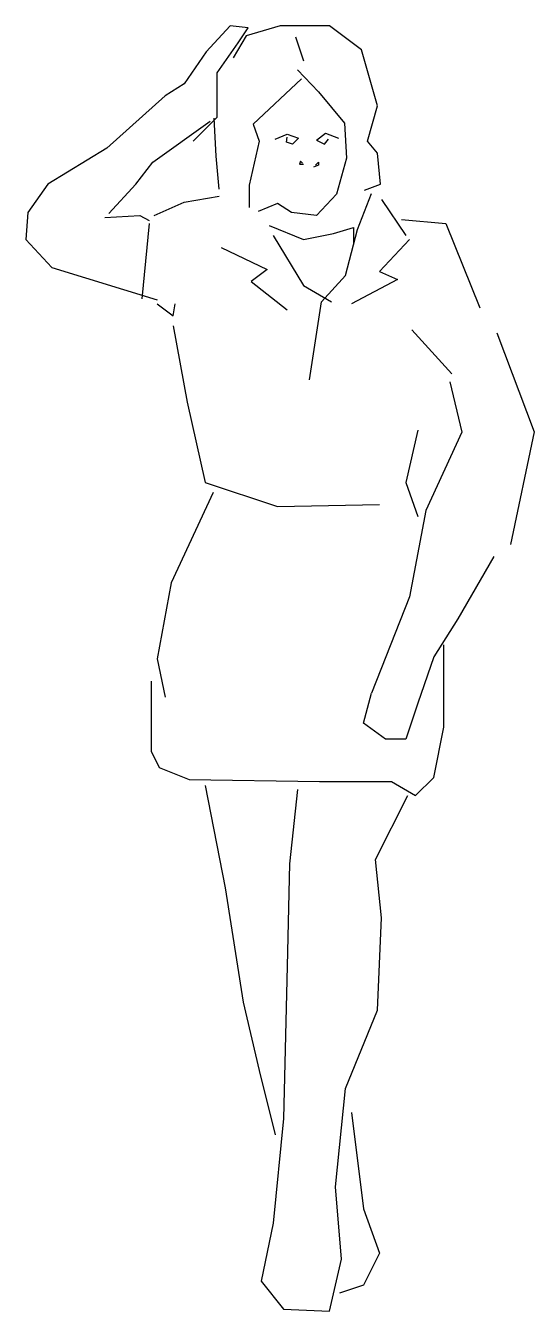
# Model space of a CAD drawing. Extents: x 9778 to 10430, y 2933 to 4579.
import ezdxf

# ---------------------------------------------------------------- set-up
doc = ezdxf.new("R2010")
doc.units = 0
doc.header["$LTSCALE"] = 1270
doc.header["$MEASUREMENT"] = 0
doc.layers.get('0').update_dxf_attribs({"linetype": 'CONTINUOUS'})

msp = doc.modelspace()

# ---------------------------------------------------------------- linework, layer by layer
at = {"linetype": 'CONTINUOUS'}
for p, q in [((10040.5, 4579.2), (10009.6, 4545.8)), ((10063.6, 4576.6), (10040.5, 4579.2)), ((10104.7, 4579.2), (10061, 4566.3)), ((10167.7, 4579.2), (10104.7, 4579.2)), ((10208.8, 4548.3), (10167.7, 4579.2)), ((10061, 4566.3), (10044.3, 4538)), ((10050.8, 4557.3), (10063.6, 4576.6)), ((10124, 4565), (10134.3, 4534.2)), ((10009.6, 4545.8), (9981.4, 4504.6)), ((10023.8, 4518.8), (10050.8, 4557.3)), ((10229.4, 4476.4), (10208.8, 4548.3)), ((10023.8, 4462.2), (10023.8, 4518.8)), ((10131.7, 4511.1), (10070, 4453.2)), ((10126.6, 4522.6), (10153.6, 4494.3)), ((9981.4, 4504.6), (9956.9, 4489.2)), ((9956.9, 4489.2), (9882.4, 4422.4)), ((10153.6, 4494.3), (10187, 4454.5)), ((9992.9, 4431.4), (10023.8, 4462.2)), ((10216.5, 4431.4), (10229.4, 4476.4)), ((9941.5, 4404.4), (10014.8, 4457.1)), ((10022.5, 4412.1), (10019.9, 4460.9)), ((10070, 4453.2), (10077.7, 4431.4)), ((10187, 4454.5), (10189.6, 4409.5)), ((10077.7, 4431.4), (10064.9, 4374.8)), ((10098.3, 4433.9), (10113.7, 4440.4)), ((10112.5, 4430.1), (10113.7, 4436.5)), ((10120.2, 4427.5), (10112.5, 4430.1)), ((10113.7, 4440.4), (10127.9, 4435.2)), ((10127.9, 4435.2), (10120.2, 4427.5)), ((10151, 4432.7), (10162.6, 4441.7)), ((10151, 4432.7), (10161.3, 4427.5)), ((10161.3, 4427.5), (10166.4, 4433.9)), ((10162.6, 4441.7), (10179.3, 4435.2)), ((10229.4, 4415.9), (10216.5, 4431.4)), ((9882.4, 4422.4), (9806.6, 4376.1)), ((10233.3, 4376.1), (10229.4, 4415.9)), ((9919.7, 4376.1), (9941.5, 4404.4)), ((10026.3, 4369.7), (10022.5, 4412.1)), ((10130.4, 4405.7), (10129.2, 4401.8)), ((10129.2, 4401.8), (10134.3, 4401.8)), ((10133, 4403.1), (10130.4, 4405.7)), ((10153.6, 4400.5), (10147.2, 4398)), ((10149.7, 4400.5), (10153.6, 4404.4)), ((10153.6, 4404.4), (10153.6, 4400.5)), ((10189.6, 4409.5), (10176.7, 4363.3)), ((9806.6, 4376.1), (9780.9, 4340.1)), ((9885, 4338.8), (9919.7, 4376.1)), ((10064.9, 4374.8), (10064.9, 4346.5)), ((10176.7, 4363.3), (10151, 4336.3)), ((10203.7, 4318.3), (10221.7, 4364.5)), ((10212.7, 4368.4), (10233.3, 4376.1)), ((9942.8, 4336.3), (9981.4, 4353)), ((9981.4, 4353), (10026.3, 4360.7)), ((10100.9, 4351.7), (10076.5, 4341.4)), ((10118.9, 4340.1), (10100.9, 4351.7)), ((10234.5, 4356.8), (10265.4, 4310.6)), ((9780.9, 4340.1), (9778.3, 4305.4)), ((9879.8, 4333.7), (9924.8, 4336.3)), ((9924.8, 4336.3), (9936.4, 4329.8)), ((10151, 4336.3), (10118.9, 4340.1)), ((10260.2, 4331.1), (10316.8, 4326)), ((9936.4, 4326), (9927.4, 4229.6)), ((10090.6, 4323.4), (10134.3, 4305.4)), ((10172.9, 4313.1), (10198.6, 4320.8)), ((10188.3, 4259.2), (10203.7, 4318.3)), ((10198.6, 4320.8), (10198.6, 4300.3)), ((10316.8, 4326), (10360.5, 4218)), ((9778.3, 4305.4), (9811.7, 4269.4)), ((10095.7, 4310.6), (10134.3, 4246.3)), ((10134.3, 4305.4), (10172.9, 4313.1)), ((10270.5, 4305.4), (10232, 4264.3)), ((10028.9, 4295.1), (10088, 4266.9)), ((9811.7, 4269.4), (9946.7, 4228.3)), ((10088, 4266.9), (10067.5, 4251.4)), ((10232, 4264.3), (10255.1, 4254)), ((10067.5, 4251.4), (10113.7, 4215.5)), ((10157.4, 4225.7), (10188.3, 4259.2)), ((10255.1, 4254), (10196, 4223.2)), ((10134.3, 4246.3), (10170.3, 4225.7)), ((9946.7, 4223.2), (9967.2, 4207.7)), ((9967.2, 4207.7), (9969.8, 4223.2)), ((10142, 4125.5), (10157.4, 4225.7)), ((9967.2, 4194.9), (9985.2, 4097.2)), ((10324.5, 4133.2), (10273.1, 4189.8)), ((10382.2, 4185.9), (10430.3, 4059.1)), ((10321.9, 4122.9), (10337.4, 4058.7)), ((9985.2, 4097.2), (10008.4, 3994.4)), ((10280.8, 4061.2), (10265.4, 3994.4)), ((10337.4, 4058.7), (10291.1, 3958.4)), ((10430.3, 4059.1), (10399.7, 3914.8)), ((10008.4, 3994.4), (10100.9, 3963.6)), ((10265.4, 3994.4), (10280.8, 3950.7)), ((10018.6, 3981.6), (9964.7, 3865.9)), ((10100.9, 3963.6), (10232, 3966.1)), ((10291.1, 3958.4), (10270.5, 3847.9)), ((10378.5, 3899.3), (10332.2, 3819.6)), ((9964.7, 3865.9), (9946.7, 3768.2)), ((10270.5, 3847.9), (10221.7, 3724.5)), ((10332.2, 3819.6), (10301.4, 3770.8)), ((10301.4, 3770.8), (10280.8, 3711.7)), ((10314.2, 3763.1), (10314.2, 3786.2)), ((9946.7, 3768.2), (9956.9, 3719.4)), ((10314.2, 3680.8), (10314.2, 3763.1)), ((9939, 3739.9), (9939, 3650)), ((10211.4, 3686), (10221.7, 3724.5)), ((10280.8, 3711.7), (10265.4, 3665.4)), ((10239.7, 3665.4), (10211.4, 3686)), ((10301.4, 3616.6), (10314.2, 3680.8)), ((10265.4, 3665.4), (10239.7, 3665.4)), ((9939, 3650), (9949.2, 3629.4)), ((9949.2, 3629.4), (9987.8, 3614)), ((9987.8, 3614), (10154.9, 3611.4)), ((10008.4, 3606.3), (10034.1, 3475.2)), ((10154.9, 3611.4), (10247.4, 3611.4)), ((10247.4, 3611.4), (10278.2, 3593.4)), ((10278.2, 3593.4), (10301.4, 3616.6)), ((10126.6, 3601.1), (10116.3, 3506)), ((10226.8, 3511.2), (10268, 3593.4)), ((10234.5, 3436.6), (10226.8, 3511.2)), ((10116.3, 3506), (10113.7, 3374.9)), ((10034.1, 3475.2), (10057.2, 3328.7)), ((10229.4, 3318.4), (10234.5, 3436.6)), ((10113.7, 3374.9), (10108.6, 3179.6)), ((10057.2, 3328.7), (10077.7, 3241.3)), ((10188.3, 3218.2), (10229.4, 3318.4)), ((10077.7, 3241.3), (10098.3, 3159)), ((10175.4, 3092.2), (10188.3, 3218.2)), ((10108.6, 3179.6), (10095.7, 3045.9)), ((10196, 3187.3), (10211.4, 3063.9)), ((10183.1, 2999.7), (10175.4, 3092.2)), ((10211.4, 3063.9), (10232, 3007.4)), ((10095.7, 3045.9), (10080.3, 2971.4)), ((10167.7, 2932.8), (10183.1, 2999.7)), ((10232, 3007.4), (10211.4, 2966.3)), ((10080.3, 2971.4), (10108.6, 2935.4)), ((10211.4, 2966.3), (10180.6, 2956)), ((10108.6, 2935.4), (10167.7, 2932.8))]:
    msp.add_line(p, q, dxfattribs=at)

doc.saveas('drawing.dxf')
